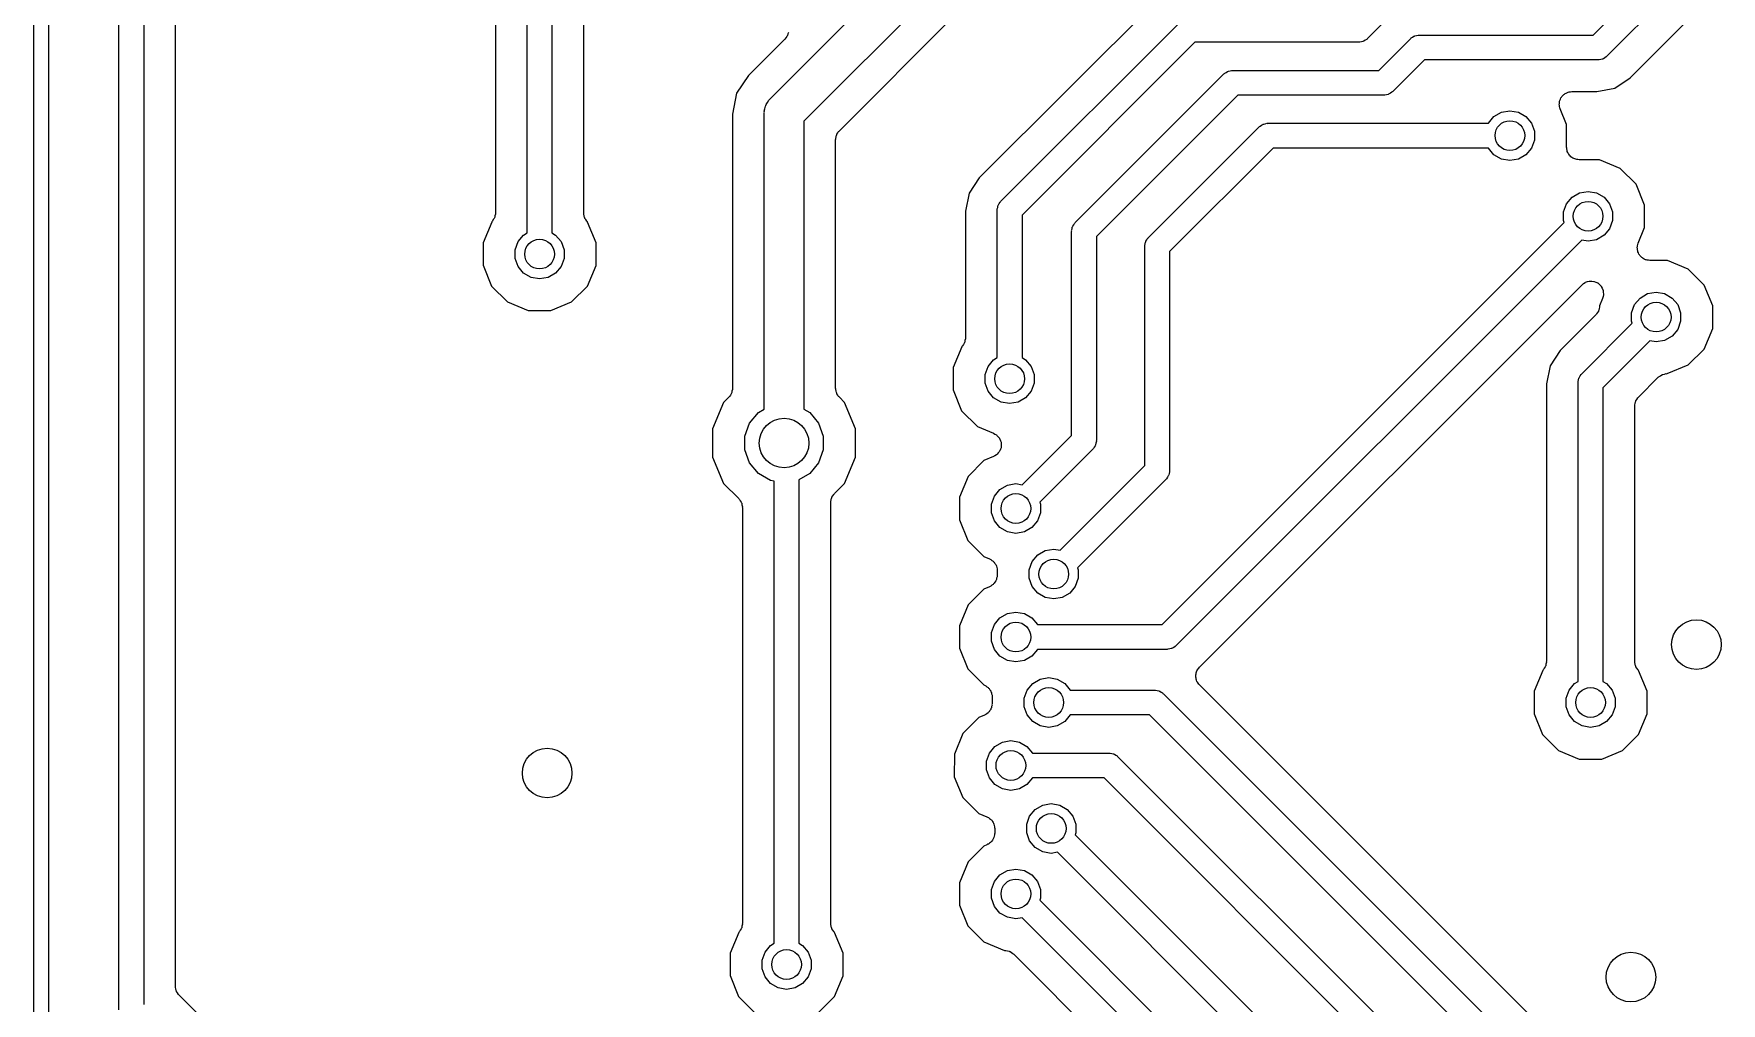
# Model space of a CAD drawing. Extents: x 25 to 125, y -125 to -25.
# Drawn here: x 24.93 to 41.93, y -110.73 to -100.95 of the extents above; entities that cross this region are included whole.
import ezdxf

# ---------------------------------------------------------------- set-up
doc = ezdxf.new("R2010")
doc.units = 0
doc.header["$MEASUREMENT"] = 0
doc.layers.add('BLACK', color=7, linetype='CONTINUOUS')

msp = doc.modelspace()

# ---------------------------------------------------------------- linework, layer by layer
at = {"layer": 'Black'}
for p, q in [((24.925, -125), (24.925, -25)), ((25.075, -25.075), (25.075, -124.925)), ((25.783, -110.794), (25.783, -67.7772)), ((26.033, -67.7772), (26.033, -110.742)), ((32.3452, -101.611), (33.6328, -100.323)), ((40.639, -100.967), (41.346, -100.26)), ((29.8978, -102.962), (29.8978, -100.452)), ((30.1478, -100.453), (30.1478, -102.962)), ((39.0012, -100.368), (38.3662, -101.003)), ((41.5594, -100.4), (40.7792, -101.18)), ((26.353, -110.557), (26.353, -100.62)), ((33.9742, -100.548), (32.6866, -101.835)), ((36.2525, -100.608), (34.4539, -102.407)), ((41.0143, -101.398), (41.7768, -100.635)), ((29.5778, -100.783), (29.5778, -102.761)), ((30.4678, -102.761), (30.4678, -100.785)), ((33.0438, -101.931), (34.1917, -100.783)), ((34.6713, -102.642), (36.4876, -100.826)), ((32.4957, -101.008), (32.1277, -101.376)), ((32.5052, -100.994), (32.4957, -101.008)), ((32.5158, -100.982), (32.5052, -100.994)), ((32.5178, -100.976), (32.5158, -100.982)), ((32.521, -100.972), (32.5178, -100.976)), ((32.5253, -100.956), (32.521, -100.972)), ((32.531, -100.94), (32.5253, -100.956)), ((38.344, -101.018), (38.3306, -101.027)), ((38.3581, -101.01), (38.344, -101.018)), ((38.3617, -101.006), (38.3581, -101.01)), ((38.3662, -101.003), (38.3617, -101.006)), ((38.48, -101.323), (38.799, -101.004)), ((38.799, -101.004), (38.8035, -101)), ((38.8035, -101), (38.8071, -100.996)), ((38.8071, -100.996), (38.8212, -100.988)), ((38.8212, -100.988), (38.8346, -100.979)), ((38.8346, -100.979), (38.8399, -100.977)), ((38.8399, -100.977), (38.8446, -100.975)), ((38.8446, -100.975), (38.8607, -100.972)), ((38.8607, -100.972), (38.8765, -100.967)), ((38.8765, -100.967), (38.882, -100.968)), ((38.882, -100.968), (38.8874, -100.967)), ((38.8874, -100.967), (40.639, -100.967)), ((36.6278, -101.039), (34.8847, -102.782)), ((38.2778, -101.039), (36.6278, -101.039)), ((38.2832, -101.038), (38.2778, -101.039)), ((38.2887, -101.039), (38.2832, -101.038)), ((38.3045, -101.034), (38.2887, -101.039)), ((38.3206, -101.032), (38.3045, -101.034)), ((38.3253, -101.029), (38.3206, -101.032)), ((38.3306, -101.027), (38.3253, -101.029)), ((40.7711, -101.188), (40.757, -101.196)), ((40.7747, -101.184), (40.7711, -101.188)), ((40.7792, -101.18), (40.7747, -101.184)), ((36.9194, -101.359), (36.9239, -101.356)), ((36.9239, -101.356), (36.9275, -101.352)), ((36.9275, -101.352), (36.9416, -101.344)), ((36.9416, -101.344), (36.955, -101.334)), ((36.955, -101.334), (36.9603, -101.333)), ((36.9603, -101.333), (36.965, -101.33)), ((36.965, -101.33), (36.9811, -101.327)), ((36.9811, -101.327), (36.9969, -101.323)), ((36.9969, -101.323), (37.0024, -101.324)), ((37.0024, -101.324), (37.0078, -101.323)), ((37.0078, -101.323), (38.48, -101.323)), ((38.9392, -101.217), (38.6202, -101.536)), ((40.6908, -101.217), (38.9392, -101.217)), ((40.6962, -101.216), (40.6908, -101.217)), ((40.7017, -101.217), (40.6962, -101.216)), ((40.7175, -101.212), (40.7017, -101.217)), ((40.7336, -101.209), (40.7175, -101.212)), ((40.7383, -101.207), (40.7336, -101.209)), ((40.7436, -101.205), (40.7383, -101.207)), ((40.757, -101.196), (40.7436, -101.205)), ((32.1277, -101.376), (32.0085, -101.554)), ((35.4208, -102.858), (36.9194, -101.359)), ((40.6783, -101.537), (40.8601, -101.501)), ((40.8601, -101.501), (41.0143, -101.398)), ((32.0085, -101.554), (31.9666, -101.765)), ((32.2941, -101.71), (32.2987, -101.684)), ((32.2987, -101.684), (32.3031, -101.676)), ((32.3031, -101.676), (32.3053, -101.668)), ((32.3053, -101.668), (32.3203, -101.646)), ((32.3203, -101.646), (32.3334, -101.624)), ((32.3334, -101.624), (32.3401, -101.618)), ((32.3401, -101.618), (32.3452, -101.611)), ((37.0596, -101.573), (35.6342, -102.998)), ((38.5318, -101.573), (37.0596, -101.573)), ((38.5372, -101.572), (38.5318, -101.573)), ((38.5427, -101.572), (38.5372, -101.572)), ((38.5585, -101.568), (38.5427, -101.572)), ((38.5746, -101.565), (38.5585, -101.568)), ((38.5793, -101.562), (38.5746, -101.565)), ((38.5846, -101.561), (38.5793, -101.562)), ((38.598, -101.552), (38.5846, -101.561)), ((38.6121, -101.543), (38.598, -101.552)), ((38.6157, -101.539), (38.6121, -101.543)), ((38.6202, -101.536), (38.6157, -101.539)), ((40.2981, -101.669), (40.2999, -101.656)), ((40.2999, -101.678), (40.2981, -101.669)), ((40.2999, -101.642), (40.3028, -101.634)), ((40.2999, -101.656), (40.2999, -101.642)), ((40.2999, -101.686), (40.2999, -101.678)), ((40.3046, -101.699), (40.2999, -101.686)), ((40.3028, -101.634), (40.3039, -101.626)), ((40.3039, -101.626), (40.3103, -101.613)), ((40.3103, -101.613), (40.315, -101.6)), ((40.315, -101.6), (40.3204, -101.594)), ((40.3204, -101.594), (40.3243, -101.587)), ((40.3243, -101.587), (40.3345, -101.577)), ((40.3345, -101.577), (40.3433, -101.567)), ((40.3433, -101.567), (40.3506, -101.563)), ((40.3506, -101.563), (40.3568, -101.557)), ((40.3568, -101.557), (40.3696, -101.552)), ((40.3696, -101.552), (40.3815, -101.545)), ((40.3815, -101.545), (40.3898, -101.543)), ((40.3898, -101.543), (40.3976, -101.54)), ((40.3976, -101.54), (40.4114, -101.539)), ((40.4114, -101.539), (40.425, -101.537)), ((40.425, -101.537), (40.6783, -101.537)), ((31.9666, -101.765), (31.9666, -104.529)), ((32.2866, -101.752), (32.2881, -101.744)), ((32.2866, -104.739), (32.2866, -101.752)), ((32.2874, -101.735), (32.2941, -101.71)), ((32.2881, -101.744), (32.2874, -101.735)), ((32.6866, -101.835), (32.6866, -104.739)), ((37.2972, -101.877), (37.3106, -101.868)), ((37.3106, -101.868), (37.3159, -101.866)), ((37.3159, -101.866), (37.3206, -101.864)), ((37.3206, -101.864), (37.3367, -101.861)), ((37.3367, -101.861), (37.3525, -101.856)), ((37.3525, -101.856), (37.358, -101.857)), ((37.358, -101.857), (37.3634, -101.856)), ((37.3634, -101.856), (39.5843, -101.856)), ((39.5843, -101.856), (39.5845, -101.856)), ((39.5845, -101.856), (39.6405, -101.789)), ((39.6405, -101.789), (39.716, -101.745)), ((39.716, -101.745), (39.8018, -101.73)), ((39.8018, -101.73), (39.8876, -101.745)), ((39.8876, -101.745), (39.9631, -101.789)), ((39.9631, -101.789), (40.0191, -101.856)), ((40.0191, -101.856), (40.0489, -101.937)), ((40.3076, -101.712), (40.3046, -101.699)), ((40.3719, -101.868), (40.3076, -101.712)), ((40.3717, -102.097), (40.3719, -101.868)), ((33.0066, -102.02), (33.0076, -102.015)), ((33.0066, -104.529), (33.0066, -102.02)), ((33.0071, -102.009), (33.0114, -101.993)), ((33.0076, -102.015), (33.0071, -102.009)), ((33.0114, -101.993), (33.0143, -101.977)), ((33.0143, -101.977), (33.0171, -101.972)), ((33.0171, -101.972), (33.0185, -101.967)), ((33.0185, -101.967), (33.028, -101.953)), ((33.028, -101.953), (33.0363, -101.939)), ((33.0363, -101.939), (33.0406, -101.935)), ((33.0406, -101.935), (33.0438, -101.931)), ((36.1574, -103.01), (37.275, -101.893)), ((37.275, -101.893), (37.2795, -101.889)), ((37.2795, -101.889), (37.2831, -101.885)), ((37.2831, -101.885), (37.2972, -101.877)), ((40.0489, -102.025), (40.0191, -102.106)), ((40.0489, -101.937), (40.0489, -102.025)), ((37.4152, -102.106), (36.3708, -103.15)), ((39.5843, -102.106), (37.4152, -102.106)), ((39.5845, -102.106), (39.5843, -102.106)), ((39.6405, -102.173), (39.5845, -102.106)), ((39.716, -102.217), (39.6405, -102.173)), ((39.9631, -102.173), (39.8876, -102.217)), ((40.0191, -102.106), (39.9631, -102.173)), ((40.3736, -102.108), (40.3717, -102.097)), ((40.3736, -102.119), (40.3736, -102.108)), ((40.3774, -102.129), (40.3736, -102.119)), ((40.3793, -102.14), (40.3774, -102.129)), ((40.3849, -102.15), (40.3793, -102.14)), ((40.3887, -102.16), (40.3849, -102.15)), ((40.3958, -102.169), (40.3887, -102.16)), ((40.4013, -102.178), (40.3958, -102.169)), ((40.4098, -102.185), (40.4013, -102.178)), ((40.417, -102.194), (40.4098, -102.185)), ((40.4266, -102.2), (40.417, -102.194)), ((40.4351, -102.207), (40.4266, -102.2)), ((40.4455, -102.21), (40.4351, -102.207)), ((39.8018, -102.232), (39.716, -102.217)), ((39.8876, -102.217), (39.8018, -102.232)), ((40.4552, -102.216), (40.4455, -102.21)), ((40.4661, -102.218), (40.4552, -102.216)), ((40.4765, -102.222), (40.4661, -102.218)), ((40.4877, -102.222), (40.4765, -102.222)), ((40.4986, -102.224), (40.4877, -102.222)), ((40.7031, -102.224), (40.4986, -102.224)), ((40.9125, -102.311), (40.7031, -102.224)), ((41.0727, -102.471), (40.9125, -102.311)), ((34.4539, -102.407), (34.3509, -102.561)), ((40.5034, -102.558), (40.5892, -102.543)), ((40.5892, -102.543), (40.675, -102.558)), ((41.1593, -102.681), (41.0727, -102.471)), ((34.3509, -102.561), (34.3147, -102.743)), ((34.6352, -102.72), (34.6394, -102.704)), ((34.6394, -102.704), (34.6422, -102.688)), ((34.6422, -102.688), (34.645, -102.683)), ((34.645, -102.683), (34.6464, -102.678)), ((34.6464, -102.678), (34.6558, -102.664)), ((34.6558, -102.664), (34.6639, -102.65)), ((34.6639, -102.65), (34.6682, -102.647)), ((34.6682, -102.647), (34.6713, -102.642)), ((40.3421, -102.75), (40.3719, -102.668)), ((40.3719, -102.668), (40.4279, -102.602)), ((40.4279, -102.602), (40.5034, -102.558)), ((40.675, -102.558), (40.7505, -102.602)), ((40.7505, -102.602), (40.8065, -102.668)), ((40.8065, -102.668), (40.8363, -102.75)), ((41.1591, -102.908), (41.1593, -102.681)), ((29.5399, -102.852), (29.4529, -103.061)), ((29.5405, -102.851), (29.5399, -102.852)), ((29.5438, -102.846), (29.5405, -102.851)), ((29.5481, -102.843), (29.5438, -102.846)), ((29.5564, -102.828), (29.5481, -102.843)), ((29.5659, -102.815), (29.5564, -102.828)), ((29.5673, -102.809), (29.5659, -102.815)), ((29.5701, -102.804), (29.5673, -102.809)), ((29.573, -102.788), (29.5701, -102.804)), ((29.5773, -102.772), (29.573, -102.788)), ((29.5778, -102.761), (29.5768, -102.767)), ((29.5768, -102.767), (29.5773, -102.772)), ((30.4688, -102.767), (30.4678, -102.761)), ((30.4683, -102.772), (30.4688, -102.767)), ((30.4726, -102.788), (30.4683, -102.772)), ((30.4755, -102.805), (30.4726, -102.788)), ((30.4782, -102.809), (30.4755, -102.805)), ((30.4797, -102.815), (30.4782, -102.809)), ((30.4892, -102.828), (30.4797, -102.815)), ((30.4975, -102.843), (30.4892, -102.828)), ((30.5017, -102.846), (30.4975, -102.843)), ((30.5049, -102.851), (30.5017, -102.846)), ((30.5063, -102.852), (30.5049, -102.851)), ((30.5929, -103.062), (30.5063, -102.852)), ((34.3147, -102.743), (34.3147, -104.018)), ((34.6347, -102.73), (34.6357, -102.725)), ((34.6347, -104.219), (34.6347, -102.73)), ((34.6357, -102.725), (34.6352, -102.72)), ((34.8847, -102.782), (34.8847, -104.219)), ((35.3959, -102.893), (35.4053, -102.88)), ((35.4053, -102.88), (35.4134, -102.866)), ((35.4134, -102.866), (35.4177, -102.862)), ((35.4177, -102.862), (35.4208, -102.858)), ((36.2956, -106.911), (40.3492, -102.857)), ((40.3421, -102.837), (40.3421, -102.75)), ((40.3492, -102.857), (40.3421, -102.837)), ((40.8363, -102.837), (40.8065, -102.919)), ((40.8363, -102.75), (40.8363, -102.837)), ((29.7757, -103.131), (29.8055, -103.049)), ((29.8055, -103.049), (29.8615, -102.983)), ((29.8615, -102.983), (29.8978, -102.962)), ((30.1478, -102.962), (30.1841, -102.983)), ((30.1841, -102.983), (30.2401, -103.049)), ((30.2401, -103.049), (30.2699, -103.131)), ((35.3842, -102.946), (35.3852, -102.941)), ((35.3842, -105.003), (35.3842, -102.946)), ((35.3847, -102.935), (35.3889, -102.92)), ((35.3852, -102.941), (35.3847, -102.935)), ((35.3889, -102.92), (35.3917, -102.903)), ((35.3917, -102.903), (35.3945, -102.899)), ((35.3945, -102.899), (35.3959, -102.893)), ((35.6342, -102.998), (35.6342, -105.054)), ((36.1255, -103.072), (36.1283, -103.056)), ((36.1283, -103.056), (36.1311, -103.051)), ((36.1311, -103.051), (36.1325, -103.046)), ((36.1325, -103.046), (36.1419, -103.032)), ((36.1419, -103.032), (36.15, -103.018)), ((36.15, -103.018), (36.1543, -103.015)), ((36.1543, -103.015), (36.1574, -103.01)), ((40.5261, -103.034), (36.4358, -107.124)), ((40.5892, -103.045), (40.5261, -103.034)), ((40.675, -103.03), (40.5892, -103.045)), ((40.7505, -102.986), (40.675, -103.03)), ((40.8065, -102.919), (40.7505, -102.986)), ((41.0942, -103.064), (41.1591, -102.908)), ((29.4529, -103.061), (29.4527, -103.288)), ((29.7757, -103.218), (29.7757, -103.131)), ((29.8055, -103.3), (29.7757, -103.218)), ((30.2699, -103.218), (30.2401, -103.3)), ((30.2699, -103.131), (30.2699, -103.218)), ((30.5927, -103.289), (30.5929, -103.062)), ((36.1208, -103.099), (36.1218, -103.093)), ((36.1208, -105.307), (36.1208, -103.099)), ((36.1213, -103.088), (36.1255, -103.072)), ((36.1218, -103.093), (36.1213, -103.088)), ((36.3708, -103.15), (36.3708, -105.359)), ((41.0846, -103.107), (41.0864, -103.099)), ((41.0864, -103.121), (41.0846, -103.107)), ((41.0864, -103.091), (41.0912, -103.078)), ((41.0864, -103.099), (41.0864, -103.091)), ((41.0864, -103.135), (41.0864, -103.121)), ((41.0892, -103.143), (41.0864, -103.135)), ((41.0903, -103.151), (41.0892, -103.143)), ((41.0967, -103.163), (41.0903, -103.151)), ((41.0912, -103.078), (41.0942, -103.064)), ((41.1014, -103.176), (41.0967, -103.163)), ((41.1068, -103.183), (41.1014, -103.176)), ((41.1106, -103.19), (41.1068, -103.183)), ((41.1208, -103.199), (41.1106, -103.19)), ((41.1297, -103.21), (41.1208, -103.199)), ((41.137, -103.214), (41.1297, -103.21)), ((41.1431, -103.22), (41.137, -103.214)), ((41.1559, -103.225), (41.1431, -103.22)), ((41.1679, -103.232), (41.1559, -103.225)), ((29.4527, -103.288), (29.5393, -103.497)), ((29.8615, -103.367), (29.8055, -103.3)), ((29.937, -103.411), (29.8615, -103.367)), ((30.1841, -103.367), (30.1086, -103.411)), ((30.2401, -103.3), (30.1841, -103.367)), ((30.5057, -103.498), (30.5927, -103.289)), ((41.1761, -103.234), (41.1679, -103.232)), ((41.1839, -103.237), (41.1761, -103.234)), ((41.1977, -103.237), (41.1839, -103.237)), ((41.2114, -103.24), (41.1977, -103.237)), ((41.3889, -103.24), (41.2114, -103.24)), ((41.5983, -103.327), (41.3889, -103.24)), ((41.7585, -103.487), (41.5983, -103.327)), ((29.5393, -103.497), (29.6995, -103.658)), ((30.0228, -103.426), (29.937, -103.411)), ((30.1086, -103.411), (30.0228, -103.426)), ((30.3453, -103.658), (30.5057, -103.498)), ((36.6728, -107.339), (40.5286, -103.484)), ((40.5286, -103.484), (40.5445, -103.473)), ((40.5445, -103.473), (40.5599, -103.461)), ((40.5599, -103.461), (40.5625, -103.46)), ((40.5625, -103.46), (40.5647, -103.458)), ((40.5647, -103.458), (40.5835, -103.453)), ((40.5835, -103.453), (40.6019, -103.448)), ((40.6019, -103.448), (40.6047, -103.448)), ((40.6047, -103.448), (40.6073, -103.447)), ((40.6073, -103.447), (40.6266, -103.449)), ((40.6266, -103.449), (40.646, -103.45)), ((40.646, -103.45), (40.6485, -103.451)), ((40.6485, -103.451), (40.6513, -103.451)), ((40.6513, -103.451), (40.6689, -103.459)), ((40.6689, -103.459), (40.6867, -103.466)), ((40.6867, -103.466), (40.6888, -103.468)), ((40.6888, -103.468), (40.6913, -103.469)), ((40.6913, -103.469), (40.705, -103.483)), ((40.705, -103.483), (40.7192, -103.496)), ((40.7192, -103.496), (40.7205, -103.499)), ((40.7205, -103.499), (40.7224, -103.501)), ((40.7224, -103.501), (40.7306, -103.518)), ((40.7306, -103.518), (40.7396, -103.535)), ((40.7396, -103.535), (40.7399, -103.538)), ((40.7399, -103.538), (40.7411, -103.541)), ((40.7411, -103.541), (40.7428, -103.56)), ((40.7428, -103.56), (40.7453, -103.579)), ((41.1892, -103.574), (41.275, -103.559)), ((41.275, -103.559), (41.3608, -103.574)), ((41.8451, -103.697), (41.7585, -103.487)), ((29.6995, -103.658), (29.9089, -103.745)), ((30.1357, -103.745), (30.3453, -103.658)), ((40.7003, -103.725), (40.6974, -103.741)), ((40.7046, -103.709), (40.7003, -103.725)), ((40.7051, -103.698), (40.7041, -103.703)), ((40.7041, -103.703), (40.7046, -103.709)), ((40.7357, -103.622), (40.7051, -103.696)), ((40.7051, -103.696), (40.7051, -103.698)), ((40.7399, -103.603), (40.7357, -103.622)), ((40.7449, -103.585), (40.7399, -103.603)), ((40.7453, -103.579), (40.7447, -103.582)), ((40.7447, -103.582), (40.7449, -103.585)), ((41.0279, -103.766), (41.0577, -103.684)), ((41.0577, -103.684), (41.1137, -103.618)), ((41.1137, -103.618), (41.1892, -103.574)), ((41.3608, -103.574), (41.4363, -103.618)), ((41.4363, -103.618), (41.4923, -103.684)), ((41.4923, -103.684), (41.5221, -103.766)), ((41.8449, -103.924), (41.8451, -103.697)), ((29.9089, -103.745), (30.1357, -103.745)), ((40.6679, -103.788), (40.3088, -104.147)), ((40.5262, -104.382), (41.035, -103.873)), ((40.6711, -103.783), (40.6679, -103.788)), ((40.6753, -103.779), (40.6711, -103.783)), ((40.6837, -103.765), (40.6753, -103.779)), ((40.6932, -103.751), (40.6837, -103.765)), ((40.6946, -103.746), (40.6932, -103.751)), ((40.6974, -103.741), (40.6946, -103.746)), ((41.0279, -103.853), (41.0279, -103.766)), ((41.035, -103.873), (41.0279, -103.853)), ((41.5221, -103.853), (41.4923, -103.935)), ((41.5221, -103.766), (41.5221, -103.853)), ((34.3028, -104.072), (34.2933, -104.086)), ((34.3042, -104.067), (34.3028, -104.072)), ((34.307, -104.062), (34.3042, -104.067)), ((34.3099, -104.046), (34.307, -104.062)), ((34.3142, -104.03), (34.3099, -104.046)), ((34.3147, -104.018), (34.3137, -104.024)), ((34.3137, -104.024), (34.3142, -104.03)), ((41.2119, -104.05), (40.7396, -104.522)), ((41.275, -104.061), (41.2119, -104.05)), ((41.3608, -104.046), (41.275, -104.061)), ((41.4363, -104.002), (41.3608, -104.046)), ((41.4923, -103.935), (41.4363, -104.002)), ((41.7579, -104.133), (41.8449, -103.924)), ((34.2768, -104.109), (34.1898, -104.318)), ((34.2774, -104.108), (34.2768, -104.109)), ((34.2807, -104.104), (34.2774, -104.108)), ((34.285, -104.1), (34.2807, -104.104)), ((34.2933, -104.086), (34.285, -104.1)), ((34.5424, -104.307), (34.5984, -104.24)), ((34.5984, -104.24), (34.6347, -104.219)), ((34.8847, -104.219), (34.921, -104.24)), ((34.921, -104.24), (34.977, -104.307)), ((40.3088, -104.147), (40.2058, -104.301)), ((41.5975, -104.293), (41.7579, -104.133)), ((34.1898, -104.318), (34.1896, -104.545)), ((34.5126, -104.389), (34.5424, -104.307)), ((34.5126, -104.476), (34.5126, -104.389)), ((34.977, -104.307), (35.0068, -104.389)), ((35.0068, -104.389), (35.0068, -104.476)), ((40.2058, -104.301), (40.1696, -104.483)), ((40.4999, -104.423), (40.5013, -104.417)), ((40.5013, -104.417), (40.5107, -104.404)), ((40.5107, -104.404), (40.5188, -104.39)), ((40.5188, -104.39), (40.5231, -104.386)), ((40.5231, -104.386), (40.5262, -104.382)), ((41.0968, -104.617), (41.297, -104.417)), ((41.297, -104.417), (41.3016, -104.414)), ((41.3016, -104.414), (41.3053, -104.41)), ((41.3053, -104.41), (41.3196, -104.401)), ((41.3196, -104.401), (41.3332, -104.392)), ((41.3332, -104.392), (41.3386, -104.39)), ((41.3386, -104.39), (41.3435, -104.388)), ((41.3435, -104.388), (41.3598, -104.385)), ((41.3598, -104.385), (41.3758, -104.38)), ((41.3758, -104.38), (41.3814, -104.381)), ((41.3814, -104.381), (41.3869, -104.38)), ((41.3869, -104.38), (41.3879, -104.38)), ((41.3879, -104.38), (41.5975, -104.293)), ((31.9547, -104.583), (31.9452, -104.596)), ((31.9561, -104.577), (31.9547, -104.583)), ((31.9589, -104.572), (31.9561, -104.577)), ((31.9618, -104.556), (31.9589, -104.572)), ((31.9661, -104.54), (31.9618, -104.556)), ((31.9666, -104.529), (31.9656, -104.534)), ((31.9656, -104.534), (31.9661, -104.54)), ((33.0076, -104.534), (33.0066, -104.529)), ((33.0071, -104.54), (33.0076, -104.534)), ((33.0114, -104.556), (33.0071, -104.54)), ((33.0143, -104.572), (33.0114, -104.556)), ((33.017, -104.577), (33.0143, -104.572)), ((33.0185, -104.583), (33.017, -104.577)), ((33.028, -104.596), (33.0185, -104.583)), ((34.1896, -104.545), (34.2762, -104.755)), ((34.5424, -104.558), (34.5126, -104.476)), ((34.5984, -104.625), (34.5424, -104.558)), ((34.977, -104.558), (34.921, -104.625)), ((35.0068, -104.476), (34.977, -104.558)), ((40.1696, -104.483), (40.1696, -107.282)), ((40.4896, -104.47), (40.4906, -104.465)), ((40.4896, -107.483), (40.4896, -104.47)), ((40.4901, -104.459), (40.4943, -104.444)), ((40.4906, -104.465), (40.4901, -104.459)), ((40.4943, -104.444), (40.4971, -104.427)), ((40.4971, -104.427), (40.4999, -104.423)), ((40.7396, -104.522), (40.7396, -107.483)), ((31.8766, -104.671), (31.7667, -104.936)), ((31.9293, -104.619), (31.8766, -104.671)), ((31.9326, -104.614), (31.9293, -104.619)), ((31.9369, -104.611), (31.9326, -104.614)), ((31.9452, -104.596), (31.9369, -104.611)), ((32.2285, -104.772), (32.2866, -104.739)), ((32.6866, -104.739), (32.7447, -104.772)), ((33.0363, -104.611), (33.028, -104.596)), ((33.0405, -104.614), (33.0363, -104.611)), ((33.0437, -104.619), (33.0405, -104.614)), ((33.0973, -104.672), (33.0437, -104.619)), ((33.2067, -104.937), (33.0973, -104.672)), ((34.2762, -104.755), (34.4364, -104.915)), ((34.6739, -104.668), (34.5984, -104.625)), ((34.7597, -104.683), (34.6739, -104.668)), ((34.8455, -104.668), (34.7597, -104.683)), ((34.921, -104.625), (34.8455, -104.668)), ((41.0596, -104.707), (41.0606, -104.702)), ((41.0596, -107.282), (41.0596, -104.707)), ((41.0601, -104.696), (41.0644, -104.68)), ((41.0606, -104.702), (41.0601, -104.696)), ((41.0644, -104.68), (41.0673, -104.664)), ((41.0673, -104.664), (41.0701, -104.659)), ((41.0701, -104.659), (41.0715, -104.653)), ((41.0715, -104.653), (41.081, -104.64)), ((41.081, -104.64), (41.0893, -104.625)), ((41.0893, -104.625), (41.0936, -104.622)), ((41.0936, -104.622), (41.0968, -104.617)), ((32.0912, -105.01), (32.1389, -104.879)), ((32.1389, -104.879), (32.2285, -104.772)), ((32.7447, -104.772), (32.8343, -104.879)), ((32.8343, -104.879), (32.882, -105.01)), ((34.4364, -104.915), (34.5976, -104.982)), ((31.7667, -104.936), (31.7665, -105.222)), ((32.0912, -105.15), (32.0912, -105.01)), ((32.882, -105.01), (32.882, -105.15)), ((33.2065, -105.224), (33.2067, -104.937)), ((34.5976, -104.982), (34.6116, -104.991)), ((34.6116, -104.991), (34.6263, -104.999)), ((34.6263, -104.999), (34.6301, -105.003)), ((34.6301, -105.003), (34.6348, -105.006)), ((34.6348, -105.006), (34.6449, -105.019)), ((34.6449, -105.019), (34.6561, -105.031)), ((34.6561, -105.031), (34.6582, -105.036)), ((34.6582, -105.036), (34.6616, -105.041)), ((34.6616, -105.041), (34.6666, -105.057)), ((34.6666, -105.057), (34.6729, -105.072)), ((34.6729, -105.072), (34.6732, -105.078)), ((34.6732, -105.078), (34.6748, -105.083)), ((34.6748, -105.083), (34.6741, -105.1)), ((34.8865, -105.5), (35.3842, -105.003)), ((35.6267, -105.097), (35.6239, -105.102)), ((35.6295, -105.081), (35.6267, -105.097)), ((35.6337, -105.065), (35.6295, -105.081)), ((35.6342, -105.054), (35.6332, -105.06)), ((35.6332, -105.06), (35.6337, -105.065)), ((31.7665, -105.222), (31.8759, -105.487)), ((32.1389, -105.281), (32.0912, -105.15)), ((32.882, -105.15), (32.8343, -105.281)), ((33.0966, -105.488), (33.2065, -105.224)), ((34.5009, -105.257), (34.3405, -105.417)), ((34.5974, -105.217), (34.5009, -105.257)), ((34.6114, -105.208), (34.5974, -105.217)), ((34.6261, -105.2), (34.6114, -105.208)), ((34.6299, -105.196), (34.6261, -105.2)), ((34.6346, -105.193), (34.6299, -105.196)), ((34.6447, -105.18), (34.6346, -105.193)), ((34.656, -105.168), (34.6447, -105.18)), ((34.6581, -105.163), (34.656, -105.168)), ((34.6615, -105.158), (34.6581, -105.163)), ((34.6665, -105.142), (34.6615, -105.158)), ((34.6729, -105.127), (34.6665, -105.142)), ((34.6731, -105.121), (34.6729, -105.127)), ((34.6748, -105.116), (34.6731, -105.121)), ((34.6741, -105.1), (34.6748, -105.116)), ((35.5976, -105.143), (35.0634, -105.677)), ((35.6007, -105.138), (35.5976, -105.143)), ((35.605, -105.135), (35.6007, -105.138)), ((35.6131, -105.121), (35.605, -105.135)), ((35.6225, -105.107), (35.6131, -105.121)), ((35.6239, -105.102), (35.6225, -105.107)), ((32.2285, -105.387), (32.1389, -105.281)), ((32.3493, -105.457), (32.2285, -105.387)), ((32.7447, -105.387), (32.637, -105.45)), ((32.8343, -105.281), (32.7447, -105.387)), ((34.3405, -105.417), (34.2535, -105.626)), ((35.2675, -106.161), (36.1208, -105.307)), ((36.3497, -105.425), (36.3416, -105.44)), ((36.3591, -105.412), (36.3497, -105.425)), ((36.3605, -105.407), (36.3591, -105.412)), ((36.3633, -105.402), (36.3605, -105.407)), ((36.3661, -105.386), (36.3633, -105.402)), ((36.3703, -105.37), (36.3661, -105.386)), ((36.3708, -105.359), (36.3698, -105.365)), ((36.3698, -105.365), (36.3703, -105.37)), ((31.8759, -105.487), (32.0299, -105.641)), ((32.387, -105.464), (32.3493, -105.457)), ((32.387, -110.124), (32.387, -105.464)), ((32.637, -105.45), (32.637, -110.124)), ((32.9784, -105.613), (32.9867, -105.599)), ((32.9867, -105.599), (32.991, -105.595)), ((32.991, -105.595), (32.9943, -105.59)), ((32.9943, -105.59), (33.0966, -105.488)), ((34.6061, -105.615), (34.6621, -105.548)), ((34.6621, -105.548), (34.7376, -105.504)), ((34.7376, -105.504), (34.8234, -105.489)), ((34.8234, -105.489), (34.8865, -105.5)), ((36.3342, -105.448), (35.4444, -106.337)), ((36.3373, -105.443), (36.3342, -105.448)), ((36.3416, -105.44), (36.3373, -105.443)), ((32.0299, -105.641), (32.033, -105.646)), ((32.033, -105.646), (32.0373, -105.649)), ((32.0373, -105.649), (32.0456, -105.664)), ((32.0456, -105.664), (32.0551, -105.678)), ((32.0551, -105.678), (32.0566, -105.683)), ((32.0566, -105.683), (32.0593, -105.688)), ((32.0593, -105.688), (32.0622, -105.704)), ((32.0622, -105.704), (32.0665, -105.72)), ((32.0665, -105.72), (32.066, -105.726)), ((32.066, -105.726), (32.067, -105.731)), ((32.067, -105.731), (32.067, -109.924)), ((32.957, -105.68), (32.958, -105.675)), ((32.957, -109.924), (32.957, -105.68)), ((32.9575, -105.669), (32.9618, -105.653)), ((32.958, -105.675), (32.9575, -105.669)), ((32.9618, -105.653), (32.9647, -105.637)), ((32.9647, -105.637), (32.9675, -105.632)), ((32.9675, -105.632), (32.9689, -105.626)), ((32.9689, -105.626), (32.9784, -105.613)), ((34.2535, -105.626), (34.2533, -105.853)), ((34.5763, -105.697), (34.6061, -105.615)), ((34.5763, -105.784), (34.5763, -105.697)), ((35.0634, -105.677), (35.0705, -105.697)), ((35.0705, -105.697), (35.0705, -105.784)), ((34.2533, -105.853), (34.3399, -106.063)), ((34.6061, -105.866), (34.5763, -105.784)), ((34.6621, -105.932), (34.6061, -105.866)), ((34.7376, -105.976), (34.6621, -105.932)), ((34.9847, -105.932), (34.9092, -105.976)), ((35.0407, -105.866), (34.9847, -105.932)), ((35.0705, -105.784), (35.0407, -105.866)), ((34.3399, -106.063), (34.5001, -106.223)), ((34.8234, -105.991), (34.7376, -105.976)), ((34.9092, -105.976), (34.8234, -105.991)), ((34.5001, -106.223), (34.5561, -106.246)), ((34.5561, -106.246), (34.5632, -106.251)), ((34.5632, -106.251), (34.571, -106.254)), ((34.571, -106.254), (34.5816, -106.263)), ((34.5816, -106.263), (34.5933, -106.27)), ((34.5933, -106.27), (34.5984, -106.277)), ((34.5984, -106.277), (34.6048, -106.282)), ((34.6048, -106.282), (34.6117, -106.294)), ((34.9573, -106.357), (34.9871, -106.275)), ((34.9871, -106.275), (35.0431, -106.208)), ((35.0431, -106.208), (35.1186, -106.165)), ((35.1186, -106.165), (35.2044, -106.15)), ((35.2044, -106.15), (35.2675, -106.161)), ((34.6117, -106.294), (34.6201, -106.305)), ((34.6201, -106.305), (34.6226, -106.313)), ((34.6267, -106.456), (34.6225, -106.463)), ((34.6226, -106.313), (34.6268, -106.32)), ((34.6291, -106.442), (34.6267, -106.456)), ((34.6268, -106.32), (34.6292, -106.334)), ((34.6333, -106.429), (34.6291, -106.442)), ((34.6292, -106.334), (34.6334, -106.347)), ((34.6344, -106.412), (34.6329, -106.42)), ((34.6329, -106.42), (34.6333, -106.429)), ((34.6334, -106.347), (34.633, -106.356)), ((34.633, -106.356), (34.6344, -106.364)), ((34.6344, -106.364), (34.6344, -106.412)), ((34.9573, -106.444), (34.9573, -106.357)), ((34.9871, -106.526), (34.9573, -106.444)), ((35.4515, -106.444), (35.4217, -106.526)), ((35.4444, -106.337), (35.4515, -106.357)), ((35.4515, -106.357), (35.4515, -106.444)), ((34.5009, -106.552), (34.3405, -106.712)), ((34.5559, -106.529), (34.5009, -106.552)), ((34.5629, -106.525), (34.5559, -106.529)), ((34.5708, -106.522), (34.5629, -106.525)), ((34.5814, -106.513), (34.5708, -106.522)), ((34.5931, -106.506), (34.5814, -106.513)), ((34.5982, -106.499), (34.5931, -106.506)), ((34.6046, -106.494), (34.5982, -106.499)), ((34.6115, -106.482), (34.6046, -106.494)), ((34.62, -106.471), (34.6115, -106.482)), ((34.6225, -106.463), (34.62, -106.471)), ((35.0431, -106.593), (34.9871, -106.526)), ((35.1186, -106.636), (35.0431, -106.593)), ((35.3657, -106.593), (35.2902, -106.636)), ((35.4217, -106.526), (35.3657, -106.593)), ((34.3405, -106.712), (34.2535, -106.922)), ((34.6621, -106.843), (34.7376, -106.8)), ((34.7376, -106.8), (34.8234, -106.785)), ((34.8234, -106.785), (34.9092, -106.8)), ((34.9092, -106.8), (34.9847, -106.843)), ((35.2044, -106.652), (35.1186, -106.636)), ((35.2902, -106.636), (35.2044, -106.652)), ((34.2535, -106.922), (34.2533, -107.148)), ((34.5763, -106.992), (34.6061, -106.91)), ((34.6061, -106.91), (34.6621, -106.843)), ((34.9847, -106.843), (35.0407, -106.91)), ((35.0407, -106.91), (35.0409, -106.911)), ((35.0409, -106.911), (36.2956, -106.911)), ((34.5763, -107.079), (34.5763, -106.992)), ((34.6061, -107.161), (34.5763, -107.079)), ((36.4136, -107.14), (36.4002, -107.149)), ((36.4277, -107.131), (36.4136, -107.14)), ((36.4313, -107.127), (36.4277, -107.131)), ((36.4358, -107.124), (36.4313, -107.127)), ((34.2533, -107.148), (34.3399, -107.358)), ((34.6621, -107.228), (34.6061, -107.161)), ((34.7376, -107.271), (34.6621, -107.228)), ((34.8234, -107.287), (34.7376, -107.271)), ((34.9092, -107.271), (34.8234, -107.287)), ((34.9847, -107.228), (34.9092, -107.271)), ((35.0407, -107.161), (34.9847, -107.228)), ((35.0409, -107.161), (35.0407, -107.161)), ((36.3474, -107.161), (35.0409, -107.161)), ((36.3528, -107.16), (36.3474, -107.161)), ((36.3583, -107.16), (36.3528, -107.16)), ((36.3741, -107.156), (36.3583, -107.16)), ((36.3902, -107.153), (36.3741, -107.156)), ((36.3949, -107.15), (36.3902, -107.153)), ((36.4002, -107.149), (36.3949, -107.15)), ((40.1648, -107.309), (40.1619, -107.326)), ((40.1691, -107.293), (40.1648, -107.309)), ((40.1696, -107.282), (40.1686, -107.288)), ((40.1686, -107.288), (40.1691, -107.293)), ((41.0606, -107.288), (41.0596, -107.282)), ((41.0601, -107.293), (41.0606, -107.288)), ((41.0644, -107.309), (41.0601, -107.293)), ((41.0673, -107.326), (41.0644, -107.309)), ((34.3399, -107.358), (34.5001, -107.519)), ((34.9923, -107.504), (35.0678, -107.46)), ((35.0678, -107.46), (35.1536, -107.445)), ((35.1536, -107.445), (35.2394, -107.46)), ((35.2394, -107.46), (35.3149, -107.504)), ((36.6361, -107.418), (36.639, -107.407)), ((36.6371, -107.429), (36.6361, -107.418)), ((36.6361, -107.44), (36.6371, -107.429)), ((36.639, -107.451), (36.6361, -107.44)), ((36.639, -107.407), (36.64, -107.396)), ((36.64, -107.462), (36.639, -107.451)), ((36.64, -107.396), (36.6447, -107.386)), ((36.6447, -107.472), (36.64, -107.462)), ((36.6447, -107.386), (36.6475, -107.376)), ((36.6475, -107.483), (36.6447, -107.472)), ((36.6475, -107.376), (36.6539, -107.367)), ((36.6539, -107.367), (36.6586, -107.356)), ((36.6586, -107.356), (36.6665, -107.349)), ((36.6665, -107.349), (36.6728, -107.339)), ((40.1317, -107.373), (40.0447, -107.582)), ((40.1323, -107.372), (40.1317, -107.373)), ((40.1356, -107.367), (40.1323, -107.372)), ((40.1399, -107.364), (40.1356, -107.367)), ((40.1482, -107.349), (40.1399, -107.364)), ((40.1577, -107.336), (40.1482, -107.349)), ((40.1591, -107.33), (40.1577, -107.336)), ((40.1619, -107.326), (40.1591, -107.33)), ((41.07, -107.331), (41.0673, -107.326)), ((41.0715, -107.336), (41.07, -107.331)), ((41.081, -107.35), (41.0715, -107.336)), ((41.0893, -107.364), (41.081, -107.35)), ((41.0936, -107.368), (41.0893, -107.364)), ((41.0967, -107.372), (41.0936, -107.368)), ((41.0981, -107.374), (41.0967, -107.372)), ((41.1847, -107.583), (41.0981, -107.374)), ((34.5001, -107.519), (34.5054, -107.521)), ((34.5054, -107.521), (34.5124, -107.525)), ((34.5124, -107.525), (34.5202, -107.528)), ((34.5202, -107.528), (34.5308, -107.537)), ((34.5308, -107.537), (34.5425, -107.544)), ((34.5425, -107.544), (34.5476, -107.551)), ((34.5476, -107.551), (34.554, -107.556)), ((34.554, -107.556), (34.5609, -107.568)), ((34.5609, -107.568), (34.5694, -107.579)), ((34.5694, -107.579), (34.5719, -107.587)), ((34.5719, -107.587), (34.576, -107.595)), ((34.576, -107.595), (34.5784, -107.608)), ((34.5784, -107.608), (34.5826, -107.622)), ((34.5826, -107.622), (34.5822, -107.63)), ((34.5822, -107.63), (34.5836, -107.638)), ((34.5836, -107.638), (34.5836, -107.708)), ((34.9065, -107.652), (34.9363, -107.571)), ((34.9363, -107.571), (34.9923, -107.504)), ((35.3149, -107.504), (35.3709, -107.571)), ((35.3709, -107.571), (35.3711, -107.571)), ((35.3711, -107.571), (36.2204, -107.571)), ((36.2204, -107.571), (36.2258, -107.572)), ((36.2258, -107.572), (36.2313, -107.571)), ((36.2313, -107.571), (36.2471, -107.576)), ((36.2471, -107.576), (36.2632, -107.579)), ((36.2632, -107.579), (36.2679, -107.581)), ((36.2679, -107.581), (36.2732, -107.583)), ((36.2732, -107.583), (36.2866, -107.592)), ((36.2866, -107.592), (36.3007, -107.6)), ((36.3007, -107.6), (36.3043, -107.604)), ((36.3043, -107.604), (36.3088, -107.608)), ((36.3088, -107.608), (40.1838, -111.483)), ((36.6539, -107.492), (36.6475, -107.483)), ((36.6586, -107.502), (36.6539, -107.492)), ((36.6665, -107.51), (36.6586, -107.502)), ((36.6728, -107.519), (36.6665, -107.51)), ((40.2791, -111.125), (36.6728, -107.519)), ((40.0447, -107.582), (40.0445, -107.809)), ((40.3675, -107.652), (40.3973, -107.571)), ((40.3973, -107.571), (40.4533, -107.504)), ((40.4533, -107.504), (40.4896, -107.483)), ((40.7396, -107.483), (40.7759, -107.504)), ((40.7759, -107.504), (40.8319, -107.571)), ((40.8319, -107.571), (40.8617, -107.652)), ((41.1845, -107.81), (41.1847, -107.583)), ((34.5121, -107.82), (34.5051, -107.825)), ((34.52, -107.817), (34.5121, -107.82)), ((34.5306, -107.809), (34.52, -107.817)), ((34.5423, -107.801), (34.5306, -107.809)), ((34.5474, -107.795), (34.5423, -107.801)), ((34.5538, -107.789), (34.5474, -107.795)), ((34.5607, -107.777), (34.5538, -107.789)), ((34.5692, -107.766), (34.5607, -107.777)), ((34.5717, -107.758), (34.5692, -107.766)), ((34.5759, -107.751), (34.5717, -107.758)), ((34.5783, -107.737), (34.5759, -107.751)), ((34.5825, -107.724), (34.5783, -107.737)), ((34.5836, -107.708), (34.5821, -107.716)), ((34.5821, -107.716), (34.5825, -107.724)), ((34.9065, -107.74), (34.9065, -107.652)), ((34.9363, -107.821), (34.9065, -107.74)), ((40.0445, -107.809), (40.1311, -108.018)), ((40.3675, -107.74), (40.3675, -107.652)), ((40.3973, -107.821), (40.3675, -107.74)), ((40.8617, -107.74), (40.8319, -107.821)), ((40.8617, -107.652), (40.8617, -107.74)), ((41.0975, -108.019), (41.1845, -107.81)), ((34.4501, -107.847), (34.2897, -108.008)), ((34.5051, -107.825), (34.4501, -107.847)), ((34.9923, -107.888), (34.9363, -107.821)), ((35.0678, -107.932), (34.9923, -107.888)), ((35.1536, -107.947), (35.0678, -107.932)), ((35.2394, -107.932), (35.1536, -107.947)), ((35.3149, -107.888), (35.2394, -107.932)), ((35.3709, -107.821), (35.3149, -107.888)), ((35.3711, -107.821), (35.3709, -107.821)), ((36.1686, -107.821), (35.3711, -107.821)), ((40.0436, -111.696), (36.1686, -107.821)), ((40.4533, -107.888), (40.3973, -107.821)), ((40.5288, -107.932), (40.4533, -107.888)), ((40.6146, -107.947), (40.5288, -107.932)), ((40.7004, -107.932), (40.6146, -107.947)), ((40.7759, -107.888), (40.7004, -107.932)), ((40.8319, -107.821), (40.7759, -107.888)), ((34.2897, -108.008), (34.2027, -108.217)), ((34.5553, -108.206), (34.6113, -108.139)), ((34.6113, -108.139), (34.6868, -108.095)), ((34.6868, -108.095), (34.7726, -108.08)), ((34.7726, -108.08), (34.8584, -108.095)), ((34.8584, -108.095), (34.9339, -108.139)), ((34.9339, -108.139), (34.9899, -108.206)), ((40.1311, -108.018), (40.2913, -108.179)), ((40.9371, -108.18), (41.0975, -108.019)), ((34.2027, -108.217), (34.2025, -108.444)), ((34.5255, -108.287), (34.5553, -108.206)), ((34.5255, -108.375), (34.5255, -108.287)), ((34.9899, -108.206), (34.9901, -108.206)), ((34.9901, -108.206), (35.7632, -108.206)), ((35.7632, -108.206), (35.7686, -108.207)), ((35.7686, -108.207), (35.7741, -108.206)), ((35.7741, -108.206), (35.7899, -108.211)), ((35.7899, -108.211), (35.806, -108.214)), ((35.806, -108.214), (35.8107, -108.216)), ((35.8107, -108.216), (35.816, -108.218)), ((35.816, -108.218), (35.8294, -108.227)), ((35.8294, -108.227), (35.8435, -108.235)), ((35.8435, -108.235), (35.8471, -108.239)), ((35.8471, -108.239), (35.8516, -108.243)), ((35.8516, -108.243), (39.9552, -112.346)), ((40.2913, -108.179), (40.5007, -108.266)), ((40.5007, -108.266), (40.7275, -108.266)), ((40.7275, -108.266), (40.9371, -108.18)), ((34.2025, -108.444), (34.2891, -108.653)), ((34.5553, -108.456), (34.5255, -108.375)), ((34.6113, -108.523), (34.5553, -108.456)), ((34.9899, -108.456), (34.9339, -108.523)), ((34.9901, -108.456), (34.9899, -108.456)), ((35.7114, -108.456), (34.9901, -108.456)), ((39.815, -112.56), (35.7114, -108.456)), ((34.2891, -108.653), (34.4493, -108.814)), ((34.6868, -108.567), (34.6113, -108.523)), ((34.7726, -108.582), (34.6868, -108.567)), ((34.8584, -108.567), (34.7726, -108.582)), ((34.9339, -108.523), (34.8584, -108.567)), ((34.4493, -108.814), (34.5307, -108.848)), ((34.9617, -108.841), (35.0177, -108.774)), ((35.0177, -108.774), (35.0932, -108.73)), ((35.0932, -108.73), (35.179, -108.715)), ((35.179, -108.715), (35.2648, -108.73)), ((35.2648, -108.73), (35.3403, -108.774)), ((35.3403, -108.774), (35.3963, -108.841)), ((34.5307, -108.848), (34.5377, -108.852)), ((34.5377, -108.852), (34.5456, -108.855)), ((34.5456, -108.855), (34.5562, -108.864)), ((34.5562, -108.864), (34.5679, -108.871)), ((34.5679, -108.871), (34.573, -108.878)), ((34.573, -108.878), (34.5794, -108.883)), ((34.5794, -108.883), (34.5863, -108.895)), ((34.5863, -108.895), (34.5947, -108.906)), ((34.5947, -108.906), (34.5972, -108.914)), ((34.5972, -108.914), (34.6014, -108.922)), ((34.6014, -108.922), (34.6038, -108.935)), ((34.6038, -108.935), (34.6079, -108.949)), ((34.6079, -108.949), (34.6076, -108.957)), ((34.6076, -108.957), (34.609, -108.965)), ((34.609, -108.965), (34.609, -109.013)), ((34.9319, -108.922), (34.9617, -108.841)), ((34.9319, -109.01), (34.9319, -108.922)), ((34.9617, -109.091), (34.9319, -109.01)), ((35.3963, -108.841), (35.4261, -108.922)), ((35.4261, -109.01), (35.419, -109.029)), ((35.4261, -108.922), (35.4261, -109.01)), ((34.5009, -109.143), (34.3405, -109.303)), ((34.5305, -109.131), (34.5009, -109.143)), ((34.5375, -109.126), (34.5305, -109.131)), ((34.5454, -109.123), (34.5375, -109.126)), ((34.556, -109.114), (34.5454, -109.123)), ((34.5677, -109.107), (34.556, -109.114)), ((34.5728, -109.1), (34.5677, -109.107)), ((34.5792, -109.095), (34.5728, -109.1)), ((34.5861, -109.083), (34.5792, -109.095)), ((34.5946, -109.072), (34.5861, -109.083)), ((34.5971, -109.064), (34.5946, -109.072)), ((34.6013, -109.057), (34.5971, -109.064)), ((34.6037, -109.043), (34.6013, -109.057)), ((34.6079, -109.03), (34.6037, -109.043)), ((34.609, -109.013), (34.6075, -109.022)), ((34.6075, -109.022), (34.6079, -109.03)), ((35.0177, -109.158), (34.9617, -109.091)), ((35.0932, -109.202), (35.0177, -109.158)), ((35.419, -109.029), (39.5996, -113.21)), ((34.3405, -109.303), (34.2535, -109.513)), ((35.179, -109.217), (35.0932, -109.202)), ((35.2421, -109.206), (35.179, -109.217)), ((39.4594, -113.423), (35.2421, -109.206)), ((34.2535, -109.513), (34.2533, -109.739)), ((34.5763, -109.583), (34.6061, -109.501)), ((34.6061, -109.501), (34.6621, -109.434)), ((34.6621, -109.434), (34.7376, -109.391)), ((34.7376, -109.391), (34.8234, -109.375)), ((34.8234, -109.375), (34.9092, -109.391)), ((34.9092, -109.391), (34.9847, -109.434)), ((34.9847, -109.434), (35.0407, -109.501)), ((35.0407, -109.501), (35.0705, -109.583)), ((34.5763, -109.67), (34.5763, -109.583)), ((34.6061, -109.752), (34.5763, -109.67)), ((35.0705, -109.67), (35.0634, -109.69)), ((35.0634, -109.69), (39.0012, -113.627)), ((35.0705, -109.583), (35.0705, -109.67)), ((34.2533, -109.739), (34.3399, -109.949)), ((34.6621, -109.819), (34.6061, -109.752)), ((34.7376, -109.862), (34.6621, -109.819)), ((32.0291, -110.014), (31.9421, -110.224)), ((32.0297, -110.014), (32.0291, -110.014)), ((32.033, -110.009), (32.0297, -110.014)), ((32.0373, -110.005), (32.033, -110.009)), ((32.0456, -109.991), (32.0373, -110.005)), ((32.0551, -109.978), (32.0456, -109.991)), ((32.0565, -109.972), (32.0551, -109.978)), ((32.0593, -109.967), (32.0565, -109.972)), ((32.0622, -109.951), (32.0593, -109.967)), ((32.0665, -109.935), (32.0622, -109.951)), ((32.067, -109.924), (32.066, -109.929)), ((32.066, -109.929), (32.0665, -109.935)), ((32.958, -109.929), (32.957, -109.924)), ((32.9575, -109.935), (32.958, -109.929)), ((32.9618, -109.951), (32.9575, -109.935)), ((32.9647, -109.967), (32.9618, -109.951)), ((32.9674, -109.972), (32.9647, -109.967)), ((32.9689, -109.978), (32.9674, -109.972)), ((32.9784, -109.991), (32.9689, -109.978)), ((32.9867, -110.006), (32.9784, -109.991)), ((32.9909, -110.009), (32.9867, -110.006)), ((32.9941, -110.014), (32.9909, -110.009)), ((32.9955, -110.015), (32.9941, -110.014)), ((33.0821, -110.225), (32.9955, -110.015)), ((34.3399, -109.949), (34.5001, -110.109)), ((34.8234, -109.877), (34.7376, -109.862)), ((34.8865, -109.866), (34.8234, -109.877)), ((38.7878, -113.768), (34.8865, -109.866)), ((32.2947, -110.212), (32.3507, -110.145)), ((32.3507, -110.145), (32.387, -110.124)), ((32.637, -110.124), (32.6733, -110.145)), ((32.6733, -110.145), (32.7293, -110.212)), ((34.5001, -110.109), (34.7095, -110.196)), ((34.7095, -110.196), (34.7115, -110.196)), ((34.7115, -110.196), (34.7169, -110.197)), ((34.7169, -110.197), (34.7224, -110.197)), ((34.7224, -110.197), (34.7385, -110.201)), ((34.7385, -110.201), (34.7549, -110.204)), ((31.9421, -110.224), (31.9419, -110.45)), ((32.2649, -110.294), (32.2947, -110.212)), ((32.2649, -110.381), (32.2649, -110.294)), ((32.7293, -110.212), (32.7591, -110.294)), ((32.7591, -110.294), (32.7591, -110.381)), ((33.0819, -110.451), (33.0821, -110.225)), ((34.7549, -110.204), (34.7597, -110.207)), ((34.7597, -110.207), (34.765, -110.208)), ((34.765, -110.208), (34.7787, -110.218)), ((34.7787, -110.218), (34.7931, -110.226)), ((34.7931, -110.226), (34.7966, -110.23)), ((34.7966, -110.23), (34.8012, -110.233)), ((34.8012, -110.233), (38.2547, -113.687)), ((31.9419, -110.45), (32.0285, -110.66)), ((32.2947, -110.463), (32.2649, -110.381)), ((32.3507, -110.53), (32.2947, -110.463)), ((32.4262, -110.573), (32.3507, -110.53)), ((32.6733, -110.53), (32.5978, -110.573)), ((32.7293, -110.463), (32.6733, -110.53)), ((32.7591, -110.381), (32.7293, -110.463)), ((32.9949, -110.661), (33.0819, -110.451)), ((26.354, -110.563), (26.353, -110.557)), ((26.3535, -110.568), (26.354, -110.563)), ((26.3578, -110.584), (26.3535, -110.568)), ((26.3607, -110.601), (26.3578, -110.584)), ((26.3635, -110.606), (26.3607, -110.601)), ((26.3649, -110.611), (26.3635, -110.606)), ((26.3744, -110.624), (26.3649, -110.611)), ((26.3827, -110.639), (26.3744, -110.624)), ((26.387, -110.642), (26.3827, -110.639)), ((26.3902, -110.647), (26.387, -110.642)), ((29.5529, -113.81), (26.3902, -110.647)), ((32.0285, -110.66), (32.1887, -110.821)), ((32.512, -110.589), (32.4262, -110.573)), ((32.5978, -110.573), (32.512, -110.589)), ((32.8345, -110.821), (32.9949, -110.661))]:
    msp.add_line(p, q, dxfattribs=at)
for centre, radius in [((39.8018, -101.981), 0.15), ((40.5892, -102.794), 0.15), ((30.0228, -103.175), 0.15), ((41.275, -103.81), 0.15), ((34.7597, -104.432), 0.15), ((32.4866, -105.08), 0.25), ((34.8234, -105.74), 0.15), ((35.2044, -106.401), 0.15), ((34.8234, -107.036), 0.15), ((41.6814, -107.112), 0.25), ((35.1536, -107.696), 0.15), ((40.6146, -107.696), 0.15), ((30.099, -108.407), 0.25), ((34.7726, -108.331), 0.15), ((35.179, -108.966), 0.15), ((34.8234, -109.626), 0.15), ((32.512, -110.338), 0.15), ((41.021, -110.465), 0.25)]:
    msp.add_circle(centre, radius, dxfattribs=at)

doc.saveas('drawing.dxf')
